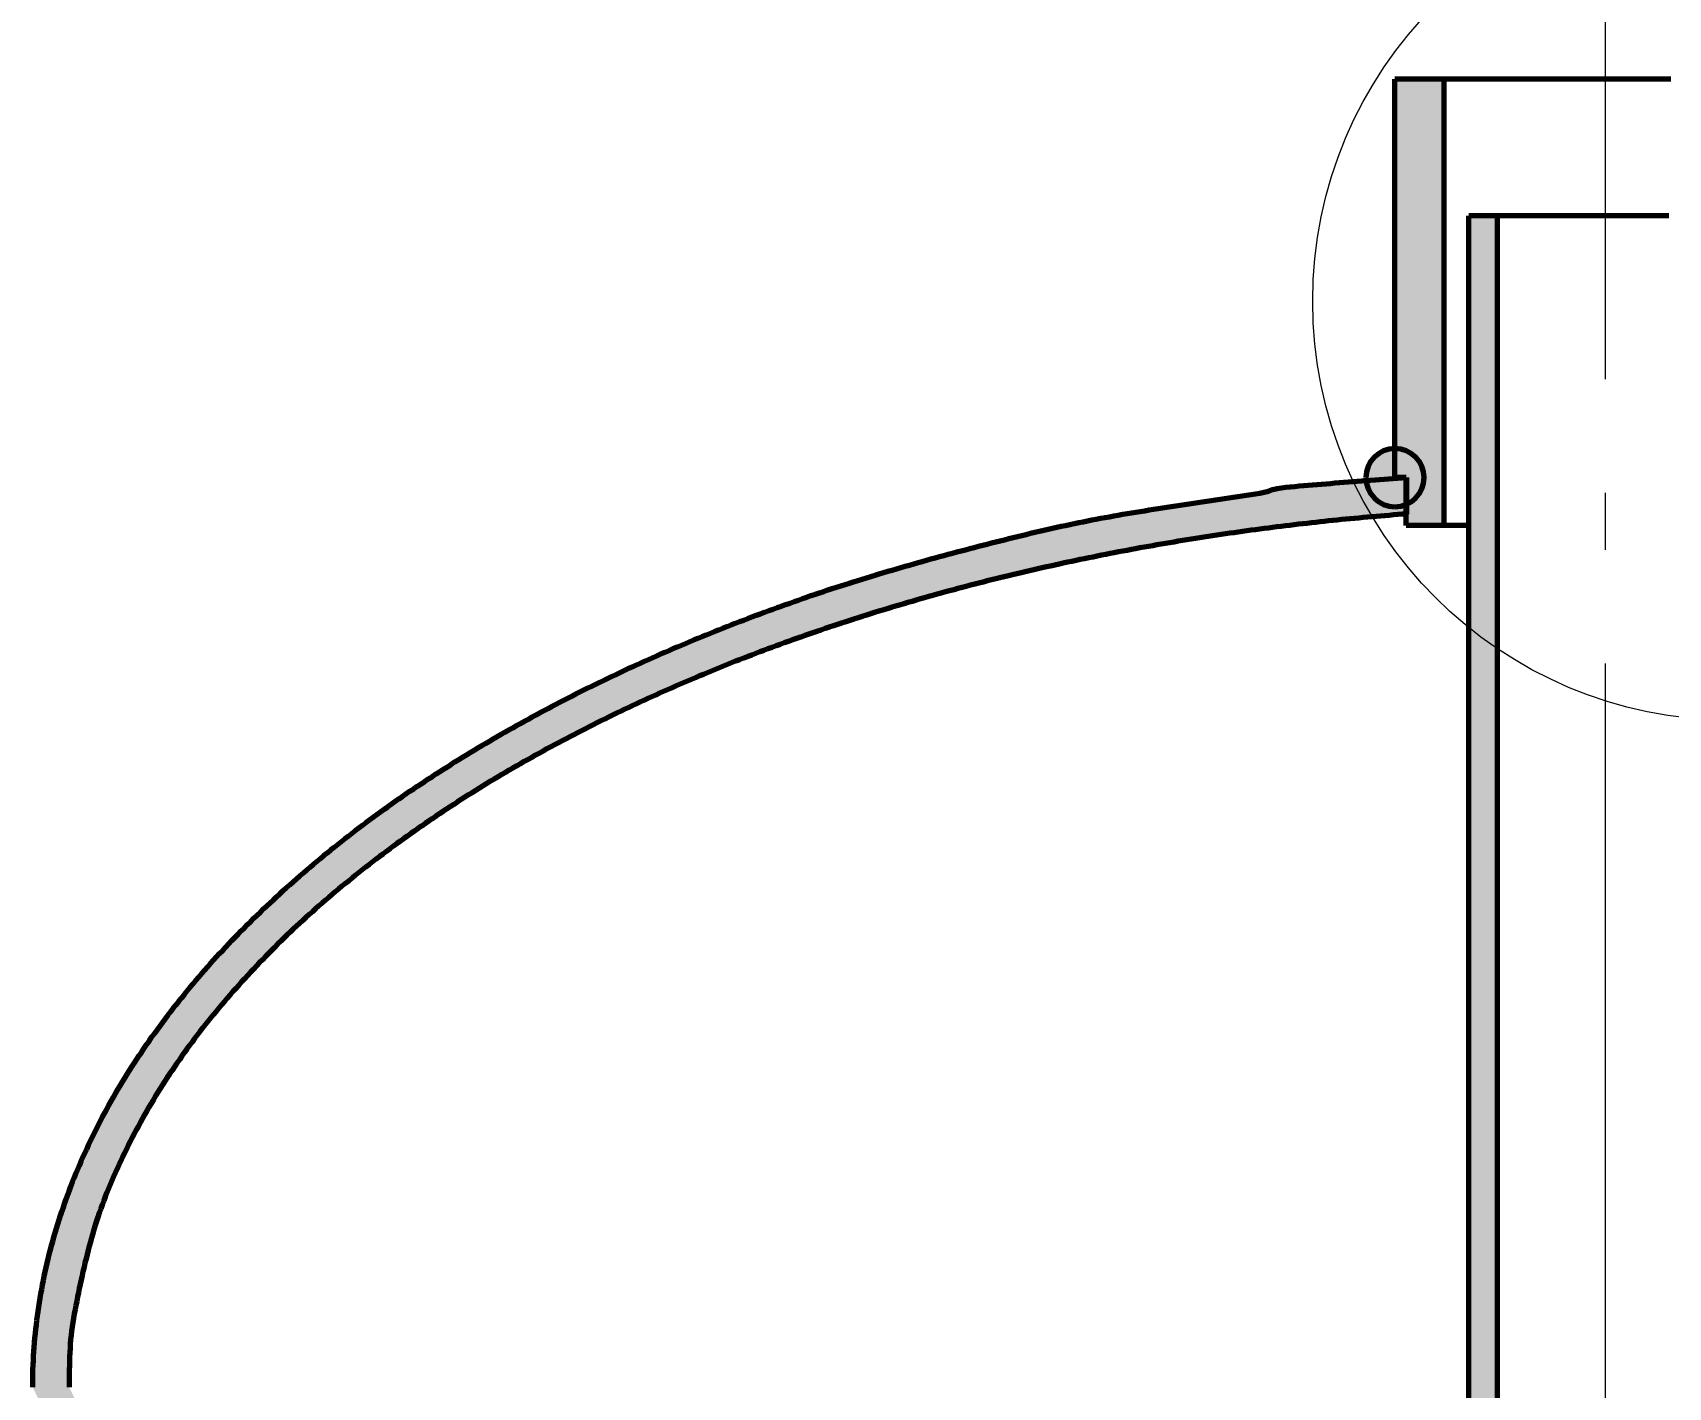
# Model space of a CAD drawing. Header units: millimetres. Extents: x 0 to 2208, y 0 to 420.
# Drawn here: x 562.35 to 591.11, y 254.14 to 277.95 of the extents above; entities that cross this region are included whole.
import ezdxf

# ---------------------------------------------------------------- set-up
doc = ezdxf.new("R2010")
doc.units = ezdxf.units.MM
doc.linetypes.add('IRAM-F-TRAZO-PUNTO', pattern=[20, 15, -2, 1, -2])
for name, color, linetype, lineweight in [('01-VISIBLE', 7, 'CONTINUOUS', 70), ('03-EJE', 1, 'IRAM-F-TRAZO-PUNTO', 18), ('04-COTA', 3, 'CONTINUOUS', 18), ('05-RAYADO', 8, 'CONTINUOUS', 18), ('08-FINA', 5, 'CONTINUOUS', 18)]:
    doc.layers.add(name, color=color, linetype=linetype, lineweight=lineweight)
doc.styles.add('ISO3098', font='isocpeur.ttf')
doc.dimstyles.new('FLAMA-IRAM', dxfattribs={"dimtxt": 3.5, "dimasz": 3.5, "dimexe": 2, "dimexo": 1.5, "dimgap": 1, "dimtad": 1, "dimdec": 1, "dimtxsty": 'ISO3098', "dimblk": 'IRAM_FLECHA', "dimblk1": 'IRAM_FLECHA', "dimblk2": 'IRAM_FLECHA', "dimcen": 2.5, "dimclrd": 256, "dimclre": 256, "dimclrt": 256, "dimazin": 3, "dimtfac": 1, "dimtmove": 0, "dimatfit": 3, "dimlwd": 18, "dimlwe": 18})

# ---------------------------------------------------------------- blocks, each defined once
blk = doc.blocks.new('IRAM_FLECHA')
blk.add_solid([(0, 0), (-1, 0.125), (-1, -0.125)])

msp = doc.modelspace()

# ---------------------------------------------------------------- hatches: boundary and pattern name
at = {"layer": '05-RAYADO'}
h = msp.add_hatch(color=7, dxfattribs=at)
h.dxf.hatch_style = 1
h.paths.add_polyline_path([(587.162, 269.294), (586.498, 269.294), (586.498, 270.135), (586.3, 270.135), (586.3, 277.135), (587.162, 277.135)])
h = msp.add_hatch(color=7, dxfattribs=at)
h.dxf.hatch_style = 1
h.paths.add_polyline_path([(588.1, 142.505), (587.6, 142.505), (587.6, 274.735), (588.1, 274.735)])
h = msp.add_hatch(color=7, dxfattribs=at)
h.dxf.hatch_style = 1
h.paths.add_polyline_path([(585.788, 270.135), (585.79, 270.175), (585.794, 270.215), (585.802, 270.255), (585.813, 270.293), (585.827, 270.331), (585.844, 270.368), (585.863, 270.403), (585.886, 270.436), (585.911, 270.468), (585.938, 270.497), (585.967, 270.524), (585.999, 270.549), (586.032, 270.572), (586.068, 270.591), (586.104, 270.608), (586.142, 270.622), (586.18, 270.633), (586.22, 270.641), (586.26, 270.646), (586.3, 270.647), (586.34, 270.646), (586.38, 270.641), (586.42, 270.633), (586.458, 270.622), (586.496, 270.608), (586.532, 270.591), (586.568, 270.572), (586.601, 270.549), (586.633, 270.524), (586.662, 270.497), (586.689, 270.468), (586.714, 270.436), (586.737, 270.403), (586.756, 270.368), (586.773, 270.331), (586.787, 270.293), (586.798, 270.255), (586.806, 270.215), (586.81, 270.175), (586.812, 270.135), (586.81, 270.095), (586.806, 270.055), (586.798, 270.016), (586.787, 269.977), (586.773, 269.939), (586.756, 269.903), (586.737, 269.868), (586.714, 269.834), (586.689, 269.803), (586.662, 269.773), (586.633, 269.746), (586.601, 269.721), (586.568, 269.699), (586.532, 269.679), (586.496, 269.662), (586.458, 269.648), (586.42, 269.637), (586.38, 269.629), (586.34, 269.625), (586.3, 269.623), (586.26, 269.625), (586.22, 269.629), (586.18, 269.637), (586.142, 269.648), (586.104, 269.662), (586.068, 269.679), (586.032, 269.699), (585.999, 269.721), (585.967, 269.746), (585.938, 269.773), (585.911, 269.803), (585.886, 269.834), (585.863, 269.868), (585.844, 269.903), (585.827, 269.939), (585.813, 269.977), (585.802, 270.016), (585.794, 270.055), (585.79, 270.095)])
h = msp.add_hatch(color=7, dxfattribs=at)
h.dxf.hatch_style = 1
h.paths.add_polyline_path([(563.63, 251.265), (562.99, 251.265), (562.99, 252.865), (562.35, 254.145), (562.35, 254.224), (562.351, 254.302), (562.353, 254.381), (562.355, 254.46), (562.358, 254.538), (562.362, 254.617), (562.366, 254.695), (562.371, 254.774), (562.377, 254.852), (562.383, 254.931), (562.39, 255.009), (562.397, 255.088), (562.405, 255.166), (562.414, 255.244), (562.424, 255.322), (562.434, 255.4), (562.445, 255.478), (562.456, 255.556), (562.468, 255.634), (562.481, 255.711), (562.494, 255.789), (562.508, 255.866), (562.523, 255.944), (562.538, 256.021), (562.554, 256.098), (562.57, 256.175), (562.587, 256.252), (562.605, 256.329), (562.623, 256.405), (562.642, 256.482), (562.662, 256.558), (562.682, 256.634), (562.702, 256.71), (562.724, 256.786), (562.745, 256.861), (562.768, 256.937), (562.791, 257.012), (562.814, 257.087), (562.839, 257.162), (562.863, 257.237), (562.889, 257.311), (562.914, 257.385), (562.941, 257.46), (562.968, 257.533), (562.995, 257.607), (563.023, 257.681), (563.052, 257.754), (563.081, 257.827), (563.111, 257.9), (563.141, 257.973), (563.172, 258.045), (563.203, 258.117), (563.234, 258.189), (563.267, 258.261), (563.299, 258.333), (563.333, 258.404), (563.366, 258.475), (563.401, 258.546), (563.435, 258.617), (563.47, 258.687), (563.506, 258.757), (563.542, 258.827), (563.579, 258.897), (563.616, 258.966), (563.653, 259.036), (563.691, 259.105), (563.73, 259.173), (563.769, 259.242), (563.808, 259.31), (563.847, 259.378), (563.888, 259.445), (563.928, 259.513), (563.969, 259.58), (564.011, 259.647), (564.052, 259.714), (564.095, 259.78), (564.137, 259.846), (564.18, 259.912), (564.224, 259.978), (564.267, 260.043), (564.312, 260.108), (564.356, 260.173), (564.401, 260.238), (564.446, 260.302), (564.492, 260.366), (564.538, 260.43), (564.585, 260.494), (564.631, 260.557), (564.679, 260.62), (564.726, 260.683), (564.774, 260.745), (564.822, 260.807), (564.871, 260.869), (564.919, 260.931), (564.969, 260.992), (565.018, 261.054), (565.068, 261.114), (565.118, 261.175), (565.169, 261.235), (565.219, 261.296), (565.27, 261.355), (565.322, 261.415), (565.374, 261.474), (565.426, 261.533), (565.478, 261.592), (565.53, 261.651), (565.583, 261.709), (565.636, 261.767), (565.69, 261.825), (565.744, 261.882), (565.798, 261.94), (565.852, 261.997), (565.906, 262.053), (565.961, 262.11), (566.016, 262.166), (566.072, 262.222), (566.127, 262.278), (566.183, 262.333), (566.239, 262.388), (566.295, 262.443), (566.352, 262.498), (566.409, 262.553), (566.466, 262.607), (566.523, 262.661), (566.581, 262.714), (566.638, 262.768), (566.696, 262.821), (566.755, 262.874), (566.813, 262.927), (566.872, 262.979), (566.931, 263.031), (566.99, 263.083), (567.049, 263.135), (567.109, 263.186), (567.169, 263.238), (567.228, 263.288), (567.289, 263.339), (567.349, 263.39), (567.41, 263.44), (567.47, 263.49), (567.531, 263.54), (567.592, 263.589), (567.654, 263.638), (567.715, 263.688), (567.777, 263.736), (567.839, 263.785), (567.901, 263.833), (567.963, 263.881), (568.026, 263.929), (568.089, 263.977), (568.151, 264.024), (568.214, 264.071), (568.277, 264.118), (568.341, 264.165), (568.404, 264.212), (568.468, 264.258), (568.532, 264.304), (568.596, 264.35), (568.66, 264.395), (568.724, 264.441), (568.789, 264.486), (568.853, 264.531), (568.918, 264.575), (568.983, 264.62), (569.048, 264.664), (569.113, 264.708), (569.179, 264.752), (569.244, 264.795), (569.31, 264.839), (569.376, 264.882), (569.442, 264.925), (569.508, 264.967), (569.574, 265.01), (569.641, 265.052), (569.707, 265.094), (569.774, 265.136), (569.841, 265.178), (569.908, 265.219), (569.975, 265.26), (570.042, 265.301), (570.109, 265.342), (570.176, 265.383), (570.244, 265.423), (570.312, 265.463), (570.38, 265.503), (570.447, 265.543), (570.515, 265.582), (570.584, 265.622), (570.652, 265.661), (570.72, 265.7), (570.789, 265.738), (570.857, 265.777), (570.926, 265.815), (570.995, 265.853), (571.064, 265.891), (571.133, 265.929), (571.202, 265.967), (571.272, 266.004), (571.341, 266.041), (571.41, 266.078), (571.48, 266.115), (571.55, 266.151), (571.619, 266.188), (571.689, 266.224), (571.759, 266.26), (571.829, 266.295), (571.9, 266.331), (571.97, 266.366), (572.04, 266.402), (572.111, 266.437), (572.181, 266.471), (572.252, 266.506), (572.323, 266.54), (572.394, 266.575), (572.465, 266.609), (572.536, 266.642), (572.607, 266.676), (572.678, 266.71), (572.749, 266.743), (572.821, 266.776), (572.892, 266.809), (572.964, 266.842), (573.036, 266.874), (573.107, 266.906), (573.179, 266.939), (573.251, 266.971), (573.323, 267.002), (573.395, 267.034), (573.467, 267.066), (573.539, 267.097), (573.612, 267.128), (573.684, 267.159), (573.756, 267.19), (573.829, 267.22), (573.902, 267.251), (573.974, 267.281), (574.047, 267.311), (574.12, 267.341), (574.193, 267.37), (574.266, 267.4), (574.339, 267.429), (574.412, 267.458), (574.485, 267.488), (574.558, 267.516), (574.631, 267.545), (574.705, 267.574), (574.778, 267.602), (574.852, 267.63), (574.925, 267.658), (574.999, 267.686), (575.072, 267.714), (575.146, 267.741), (575.22, 267.769), (575.294, 267.796), (575.367, 267.823), (575.441, 267.85), (575.515, 267.877), (575.59, 267.903), (575.664, 267.93), (575.738, 267.956), (575.812, 267.982), (575.886, 268.008), (575.961, 268.034), (576.035, 268.059), (576.11, 268.084), (576.184, 268.11), (576.259, 268.135), (576.334, 268.159), (576.408, 268.184), (576.483, 268.208), (576.558, 268.233), (576.633, 268.257), (576.708, 268.281), (576.783, 268.305), (576.858, 268.328), (576.933, 268.351), (577.008, 268.375), (577.084, 268.398), (577.159, 268.421), (577.234, 268.443), (577.31, 268.466), (577.385, 268.488), (577.461, 268.51), (577.536, 268.532), (577.612, 268.554), (577.687, 268.576), (577.763, 268.598), (577.839, 268.619), (577.915, 268.641), (577.99, 268.662), (578.066, 268.683), (578.142, 268.704), (578.218, 268.725), (578.294, 268.745), (578.37, 268.766), (578.446, 268.786), (578.522, 268.807), (578.598, 268.827), (578.674, 268.847), (578.75, 268.867), (578.826, 268.887), (578.902, 268.907), (578.978, 268.927), (579.055, 268.946), (579.131, 268.966), (579.207, 268.985), (579.283, 269.005), (579.36, 269.024), (579.436, 269.043), (579.512, 269.062), (579.589, 269.081), (579.665, 269.1), (579.742, 269.119), (579.818, 269.137), (579.895, 269.156), (579.971, 269.174), (580.048, 269.192), (580.124, 269.21), (580.201, 269.227), (580.278, 269.244), (580.355, 269.261), (580.432, 269.278), (580.509, 269.295), (580.586, 269.311), (580.663, 269.327), (580.74, 269.343), (580.817, 269.359), (580.894, 269.374), (580.971, 269.389), (581.048, 269.404), (581.126, 269.419), (581.203, 269.433), (581.281, 269.447), (581.358, 269.461), (581.436, 269.475), (581.513, 269.489), (581.591, 269.502), (581.668, 269.515), (581.746, 269.528), (581.823, 269.541), (581.901, 269.553), (581.979, 269.566), (582.057, 269.578), (582.134, 269.59), (582.212, 269.602), (582.29, 269.614), (582.368, 269.626), (582.446, 269.638), (582.523, 269.649), (582.601, 269.661), (582.679, 269.673), (582.757, 269.684), (582.835, 269.696), (582.913, 269.707), (582.99, 269.719), (583.068, 269.73), (583.146, 269.742), (583.224, 269.753), (583.302, 269.765), (583.38, 269.776), (583.457, 269.788), (583.535, 269.8), (583.613, 269.812), (583.691, 269.824), (583.769, 269.836), (583.846, 269.849), (583.924, 269.862), (584.001, 269.877), (584.078, 269.895), (584.15, 269.927), (584.226, 269.945), (584.304, 269.955), (584.382, 269.964), (584.46, 269.972), (584.539, 269.98), (584.617, 269.987), (584.696, 269.994), (584.774, 270.001), (584.852, 270.008), (584.931, 270.014), (585.009, 270.021), (585.088, 270.027), (585.166, 270.033), (585.245, 270.04), (585.323, 270.046), (585.401, 270.052), (585.48, 270.058), (585.558, 270.064), (585.637, 270.07), (585.715, 270.076), (585.794, 270.082), (585.872, 270.088), (585.951, 270.094), (586.029, 270.1), (586.108, 270.106), (586.186, 270.112), (586.265, 270.118), (586.343, 270.123), (586.422, 270.129), (586.5, 270.135), (586.5, 269.494), (586.424, 269.489), (586.348, 269.483), (586.272, 269.477), (586.196, 269.471), (586.12, 269.464), (586.044, 269.458), (585.968, 269.451), (585.892, 269.445), (585.816, 269.438), (585.74, 269.431), (585.665, 269.424), (585.589, 269.417), (585.513, 269.41), (585.437, 269.402), (585.361, 269.395), (585.285, 269.387), (585.209, 269.379), (585.134, 269.372), (585.058, 269.364), (584.982, 269.355), (584.906, 269.347), (584.831, 269.339), (584.755, 269.33), (584.679, 269.321), (584.603, 269.313), (584.528, 269.304), (584.452, 269.295), (584.376, 269.286), (584.301, 269.276), (584.225, 269.267), (584.149, 269.257), (584.074, 269.248), (583.998, 269.238), (583.923, 269.228), (583.847, 269.218), (583.772, 269.208), (583.696, 269.197), (583.621, 269.187), (583.545, 269.176), (583.47, 269.166), (583.394, 269.155), (583.319, 269.144), (583.243, 269.133), (583.168, 269.121), (583.093, 269.11), (583.017, 269.099), (582.942, 269.087), (582.867, 269.075), (582.791, 269.063), (582.716, 269.051), (582.641, 269.039), (582.566, 269.027), (582.49, 269.015), (582.415, 269.002), (582.34, 268.989), (582.265, 268.976), (582.19, 268.964), (582.115, 268.95), (582.04, 268.937), (581.965, 268.924), (581.89, 268.91), (581.815, 268.897), (581.74, 268.883), (581.665, 268.869), (581.59, 268.855), (581.515, 268.841), (581.44, 268.827), (581.365, 268.813), (581.29, 268.798), (581.216, 268.783), (581.141, 268.768), (581.066, 268.754), (580.991, 268.738), (580.917, 268.723), (580.842, 268.708), (580.767, 268.692), (580.693, 268.677), (580.618, 268.661), (580.544, 268.645), (580.469, 268.629), (580.395, 268.613), (580.32, 268.597), (580.246, 268.58), (580.172, 268.564), (580.097, 268.547), (580.023, 268.53), (579.949, 268.513), (579.874, 268.496), (579.8, 268.479), (579.726, 268.461), (579.652, 268.444), (579.578, 268.426), (579.503, 268.408), (579.429, 268.39), (579.355, 268.372), (579.281, 268.354), (579.207, 268.335), (579.133, 268.317), (579.06, 268.298), (578.986, 268.279), (578.912, 268.26), (578.838, 268.241), (578.764, 268.222), (578.691, 268.203), (578.617, 268.183), (578.543, 268.163), (578.47, 268.143), (578.396, 268.124), (578.323, 268.103), (578.249, 268.083), (578.176, 268.063), (578.102, 268.042), (578.029, 268.021), (577.956, 268.001), (577.883, 267.98), (577.809, 267.958), (577.736, 267.937), (577.663, 267.916), (577.59, 267.894), (577.517, 267.872), (577.444, 267.85), (577.371, 267.828), (577.298, 267.806), (577.225, 267.784), (577.152, 267.761), (577.079, 267.739), (577.007, 267.716), (576.934, 267.693), (576.861, 267.67), (576.789, 267.647), (576.716, 267.623), (576.644, 267.6), (576.571, 267.576), (576.499, 267.552), (576.427, 267.528), (576.354, 267.504), (576.282, 267.48), (576.21, 267.455), (576.138, 267.431), (576.066, 267.406), (575.994, 267.381), (575.922, 267.356), (575.85, 267.331), (575.778, 267.305), (575.706, 267.28), (575.634, 267.254), (575.563, 267.228), (575.491, 267.202), (575.42, 267.176), (575.348, 267.149), (575.277, 267.123), (575.205, 267.096), (575.134, 267.069), (575.063, 267.042), (574.991, 267.015), (574.92, 266.988), (574.849, 266.96), (574.778, 266.932), (574.707, 266.905), (574.636, 266.877), (574.566, 266.848), (574.495, 266.82), (574.424, 266.792), (574.354, 266.763), (574.283, 266.734), (574.212, 266.705), (574.142, 266.676), (574.072, 266.647), (574.001, 266.617), (573.931, 266.587), (573.861, 266.558), (573.791, 266.528), (573.721, 266.497), (573.651, 266.467), (573.581, 266.436), (573.512, 266.406), (573.442, 266.375), (573.372, 266.344), (573.303, 266.313), (573.233, 266.281), (573.164, 266.25), (573.095, 266.218), (573.025, 266.186), (572.956, 266.154), (572.887, 266.122), (572.818, 266.089), (572.75, 266.056), (572.681, 266.024), (572.612, 265.991), (572.543, 265.957), (572.475, 265.924), (572.406, 265.89), (572.338, 265.857), (572.27, 265.823), (572.202, 265.789), (572.134, 265.754), (572.066, 265.72), (571.998, 265.685), (571.93, 265.65), (571.862, 265.615), (571.795, 265.58), (571.727, 265.545), (571.66, 265.509), (571.593, 265.473), (571.525, 265.437), (571.458, 265.401), (571.391, 265.365), (571.324, 265.328), (571.258, 265.291), (571.191, 265.255), (571.124, 265.217), (571.058, 265.18), (570.992, 265.143), (570.925, 265.105), (570.859, 265.067), (570.793, 265.029), (570.727, 264.99), (570.662, 264.952), (570.596, 264.913), (570.531, 264.874), (570.465, 264.835), (570.4, 264.796), (570.335, 264.756), (570.27, 264.717), (570.205, 264.677), (570.14, 264.637), (570.075, 264.596), (570.011, 264.556), (569.946, 264.515), (569.882, 264.474), (569.818, 264.433), (569.754, 264.391), (569.69, 264.35), (569.626, 264.308), (569.563, 264.266), (569.499, 264.224), (569.436, 264.181), (569.373, 264.139), (569.31, 264.096), (569.247, 264.053), (569.184, 264.009), (569.122, 263.966), (569.059, 263.922), (568.997, 263.878), (568.935, 263.834), (568.873, 263.789), (568.811, 263.745), (568.75, 263.7), (568.688, 263.655), (568.627, 263.61), (568.566, 263.564), (568.505, 263.518), (568.444, 263.472), (568.383, 263.426), (568.323, 263.38), (568.263, 263.333), (568.202, 263.286), (568.143, 263.239), (568.083, 263.192), (568.023, 263.144), (567.964, 263.096), (567.905, 263.048), (567.846, 263), (567.787, 262.952), (567.728, 262.903), (567.67, 262.854), (567.612, 262.805), (567.554, 262.755), (567.496, 262.706), (567.438, 262.656), (567.381, 262.605), (567.324, 262.555), (567.267, 262.504), (567.21, 262.453), (567.154, 262.402), (567.097, 262.351), (567.041, 262.299), (566.985, 262.247), (566.93, 262.195), (566.875, 262.143), (566.819, 262.09), (566.764, 262.037), (566.71, 261.984), (566.655, 261.931), (566.601, 261.877), (566.547, 261.823), (566.494, 261.769), (566.44, 261.715), (566.387, 261.66), (566.334, 261.606), (566.282, 261.55), (566.229, 261.495), (566.177, 261.439), (566.125, 261.384), (566.074, 261.327), (566.022, 261.271), (565.971, 261.214), (565.921, 261.157), (565.87, 261.1), (565.82, 261.043), (565.77, 260.985), (565.721, 260.927), (565.671, 260.869), (565.622, 260.811), (565.574, 260.752), (565.525, 260.693), (565.477, 260.634), (565.43, 260.575), (565.382, 260.515), (565.335, 260.455), (565.289, 260.395), (565.242, 260.334), (565.196, 260.273), (565.151, 260.212), (565.105, 260.151), (565.06, 260.09), (565.016, 260.028), (564.972, 259.966), (564.928, 259.903), (564.884, 259.841), (564.841, 259.778), (564.799, 259.715), (564.756, 259.651), (564.715, 259.587), (564.673, 259.524), (564.632, 259.459), (564.591, 259.395), (564.551, 259.33), (564.511, 259.265), (564.472, 259.2), (564.433, 259.134), (564.394, 259.069), (564.356, 259.003), (564.318, 258.936), (564.281, 258.87), (564.244, 258.803), (564.207, 258.737), (564.171, 258.669), (564.136, 258.602), (564.1, 258.535), (564.065, 258.467), (564.031, 258.399), (563.997, 258.331), (563.963, 258.262), (563.93, 258.194), (563.897, 258.125), (563.865, 258.056), (563.833, 257.987), (563.801, 257.917), (563.771, 257.848), (563.74, 257.778), (563.711, 257.707), (563.682, 257.637), (563.653, 257.566), (563.626, 257.495), (563.598, 257.424), (563.572, 257.353), (563.546, 257.281), (563.521, 257.209), (563.496, 257.137), (563.473, 257.064), (563.45, 256.992), (563.427, 256.919), (563.405, 256.846), (563.384, 256.773), (563.364, 256.699), (563.344, 256.626), (563.325, 256.552), (563.306, 256.478), (563.287, 256.404), (563.269, 256.33), (563.252, 256.256), (563.234, 256.182), (563.218, 256.107), (563.201, 256.033), (563.185, 255.958), (563.169, 255.884), (563.154, 255.809), (563.138, 255.735), (563.123, 255.66), (563.109, 255.585), (563.094, 255.51), (563.08, 255.435), (563.067, 255.36), (563.054, 255.285), (563.043, 255.21), (563.033, 255.134), (563.024, 255.058), (563.017, 254.983), (563.011, 254.907), (563.006, 254.83), (563.002, 254.754), (562.998, 254.678), (562.996, 254.602), (562.994, 254.526), (562.992, 254.45), (562.991, 254.373), (562.991, 254.297), (562.99, 254.221), (562.99, 254.145), (563.63, 252.865)])

# ---------------------------------------------------------------- linework, layer by layer
at = {"layer": '01-VISIBLE'}
for p, q in [((587.162, 277.135), (586.3, 277.135)), ((586.3, 270.135), (586.3, 277.135)), ((587.162, 269.294), (587.162, 277.135)), ((587.6, 142.505), (587.6, 274.735)), ((588.1, 274.735), (587.6, 274.735)), ((588.1, 142.505), (588.1, 274.735)), ((586.498, 270.135), (586.3, 270.135)), ((586.498, 269.294), (586.498, 270.135)), ((586.5, 270.135), (586.5, 269.494)), ((587.162, 269.294), (586.498, 269.294))]:
    msp.add_line(p, q, dxfattribs=at)
for points in [[(591.147, 277.135), (591.087, 277.135), (591.026, 277.135), (590.966, 277.135), (590.906, 277.135), (590.845, 277.135), (590.785, 277.135), (590.724, 277.135), (590.664, 277.135), (590.604, 277.135), (590.543, 277.135), (590.483, 277.135), (590.423, 277.135), (590.362, 277.135), (590.302, 277.135), (590.241, 277.135), (590.181, 277.135), (590.121, 277.135), (590.06, 277.135), (590, 277.135), (589.94, 277.135), (589.879, 277.135), (589.819, 277.135), (589.759, 277.135), (589.698, 277.135), (589.638, 277.135), (589.577, 277.135), (589.517, 277.135), (589.457, 277.135), (589.396, 277.135), (589.336, 277.135), (589.276, 277.135), (589.215, 277.135), (589.155, 277.135), (589.094, 277.135), (589.034, 277.135), (588.974, 277.135), (588.913, 277.135), (588.853, 277.135), (588.793, 277.135), (588.732, 277.135), (588.672, 277.135), (588.611, 277.135), (588.551, 277.135), (588.491, 277.135), (588.43, 277.135), (588.37, 277.135), (588.31, 277.135), (588.249, 277.135), (588.189, 277.135), (588.128, 277.135), (588.068, 277.135), (588.008, 277.135), (587.947, 277.135), (587.887, 277.135), (587.827, 277.135), (587.766, 277.135), (587.706, 277.135), (587.645, 277.135), (587.585, 277.135), (587.525, 277.135), (587.464, 277.135), (587.404, 277.135), (587.344, 277.135), (587.283, 277.135), (587.223, 277.135), (587.162, 277.135)], [(591.116, 274.735), (591.056, 274.735), (590.995, 274.735), (590.935, 274.735), (590.875, 274.735), (590.814, 274.735), (590.754, 274.735), (590.694, 274.735), (590.633, 274.735), (590.573, 274.735), (590.513, 274.735), (590.452, 274.735), (590.392, 274.735), (590.332, 274.735), (590.271, 274.735), (590.211, 274.735), (590.151, 274.735), (590.09, 274.735), (590.03, 274.735), (589.97, 274.735), (589.91, 274.735), (589.849, 274.735), (589.789, 274.735), (589.729, 274.735), (589.668, 274.735), (589.608, 274.735), (589.548, 274.735), (589.487, 274.735), (589.427, 274.735), (589.367, 274.735), (589.306, 274.735), (589.246, 274.735), (589.186, 274.735), (589.125, 274.735), (589.065, 274.735), (589.005, 274.735), (588.944, 274.735), (588.884, 274.735), (588.824, 274.735), (588.763, 274.735), (588.703, 274.735), (588.643, 274.735), (588.583, 274.735), (588.522, 274.735), (588.462, 274.735), (588.402, 274.735), (588.341, 274.735), (588.281, 274.735), (588.221, 274.735), (588.16, 274.735), (588.1, 274.735)], [(562.35, 254.145), (562.35, 254.224), (562.351, 254.302), (562.353, 254.381), (562.355, 254.46), (562.358, 254.538), (562.362, 254.617), (562.366, 254.695), (562.371, 254.774), (562.377, 254.852), (562.383, 254.931), (562.39, 255.009), (562.397, 255.088), (562.405, 255.166), (562.414, 255.244), (562.424, 255.322), (562.434, 255.4), (562.445, 255.478), (562.456, 255.556), (562.468, 255.634), (562.481, 255.711), (562.494, 255.789), (562.508, 255.866), (562.523, 255.944), (562.538, 256.021), (562.554, 256.098), (562.57, 256.175), (562.587, 256.252), (562.605, 256.329), (562.623, 256.405), (562.642, 256.482), (562.662, 256.558), (562.682, 256.634), (562.702, 256.71), (562.724, 256.786), (562.745, 256.861), (562.768, 256.937), (562.791, 257.012), (562.814, 257.087), (562.839, 257.162), (562.863, 257.237), (562.889, 257.311), (562.914, 257.385), (562.941, 257.46), (562.968, 257.533), (562.995, 257.607), (563.023, 257.681), (563.052, 257.754), (563.081, 257.827), (563.111, 257.9), (563.141, 257.973), (563.172, 258.045), (563.203, 258.117), (563.234, 258.189), (563.267, 258.261), (563.299, 258.333), (563.333, 258.404), (563.366, 258.475), (563.401, 258.546), (563.435, 258.617), (563.47, 258.687), (563.506, 258.757), (563.542, 258.827), (563.579, 258.897), (563.616, 258.966), (563.653, 259.036), (563.691, 259.105), (563.73, 259.173), (563.769, 259.242), (563.808, 259.31), (563.847, 259.378), (563.888, 259.445), (563.928, 259.513), (563.969, 259.58), (564.011, 259.647), (564.052, 259.714), (564.095, 259.78), (564.137, 259.846), (564.18, 259.912), (564.224, 259.978), (564.267, 260.043), (564.312, 260.108), (564.356, 260.173), (564.401, 260.238), (564.446, 260.302), (564.492, 260.366), (564.538, 260.43), (564.585, 260.494), (564.631, 260.557), (564.679, 260.62), (564.726, 260.683), (564.774, 260.745), (564.822, 260.807), (564.871, 260.869), (564.919, 260.931), (564.969, 260.992), (565.018, 261.054), (565.068, 261.114), (565.118, 261.175), (565.169, 261.235), (565.219, 261.296), (565.27, 261.355), (565.322, 261.415), (565.374, 261.474), (565.426, 261.533), (565.478, 261.592), (565.53, 261.651), (565.583, 261.709), (565.636, 261.767), (565.69, 261.825), (565.744, 261.882), (565.798, 261.94), (565.852, 261.997), (565.906, 262.053), (565.961, 262.11), (566.016, 262.166), (566.072, 262.222), (566.127, 262.278), (566.183, 262.333), (566.239, 262.388), (566.295, 262.443), (566.352, 262.498), (566.409, 262.553), (566.466, 262.607), (566.523, 262.661), (566.581, 262.714), (566.638, 262.768), (566.696, 262.821), (566.755, 262.874), (566.813, 262.927), (566.872, 262.979), (566.931, 263.031), (566.99, 263.083), (567.049, 263.135), (567.109, 263.186), (567.169, 263.238), (567.228, 263.288), (567.289, 263.339), (567.349, 263.39), (567.41, 263.44), (567.47, 263.49), (567.531, 263.54), (567.592, 263.589), (567.654, 263.638), (567.715, 263.688), (567.777, 263.736), (567.839, 263.785), (567.901, 263.833), (567.963, 263.881), (568.026, 263.929), (568.089, 263.977), (568.151, 264.024), (568.214, 264.071), (568.277, 264.118), (568.341, 264.165), (568.404, 264.212), (568.468, 264.258), (568.532, 264.304), (568.596, 264.35), (568.66, 264.395), (568.724, 264.441), (568.789, 264.486), (568.853, 264.531), (568.918, 264.575), (568.983, 264.62), (569.048, 264.664), (569.113, 264.708), (569.179, 264.752), (569.244, 264.795), (569.31, 264.839), (569.376, 264.882), (569.442, 264.925), (569.508, 264.967), (569.574, 265.01), (569.641, 265.052), (569.707, 265.094), (569.774, 265.136), (569.841, 265.178), (569.908, 265.219), (569.975, 265.26), (570.042, 265.301), (570.109, 265.342), (570.176, 265.383), (570.244, 265.423), (570.312, 265.463), (570.38, 265.503), (570.447, 265.543), (570.515, 265.582), (570.584, 265.622), (570.652, 265.661), (570.72, 265.7), (570.789, 265.738), (570.857, 265.777), (570.926, 265.815), (570.995, 265.853), (571.064, 265.891), (571.133, 265.929), (571.202, 265.967), (571.272, 266.004), (571.341, 266.041), (571.41, 266.078), (571.48, 266.115), (571.55, 266.151), (571.619, 266.188), (571.689, 266.224), (571.759, 266.26), (571.829, 266.295), (571.9, 266.331), (571.97, 266.366), (572.04, 266.402), (572.111, 266.437), (572.181, 266.471), (572.252, 266.506), (572.323, 266.54), (572.394, 266.575), (572.465, 266.609), (572.536, 266.642), (572.607, 266.676), (572.678, 266.71), (572.749, 266.743), (572.821, 266.776), (572.892, 266.809), (572.964, 266.842), (573.036, 266.874), (573.107, 266.906), (573.179, 266.939), (573.251, 266.971), (573.323, 267.002), (573.395, 267.034), (573.467, 267.066), (573.539, 267.097), (573.612, 267.128), (573.684, 267.159), (573.756, 267.19), (573.829, 267.22), (573.902, 267.251), (573.974, 267.281), (574.047, 267.311), (574.12, 267.341), (574.193, 267.37), (574.266, 267.4), (574.339, 267.429), (574.412, 267.458), (574.485, 267.488), (574.558, 267.516), (574.631, 267.545), (574.705, 267.574), (574.778, 267.602), (574.852, 267.63), (574.925, 267.658), (574.999, 267.686), (575.072, 267.714), (575.146, 267.741), (575.22, 267.769), (575.294, 267.796), (575.367, 267.823), (575.441, 267.85), (575.515, 267.877), (575.59, 267.903), (575.664, 267.93), (575.738, 267.956), (575.812, 267.982), (575.886, 268.008), (575.961, 268.034), (576.035, 268.059), (576.11, 268.084), (576.184, 268.11), (576.259, 268.135), (576.334, 268.159), (576.408, 268.184), (576.483, 268.208), (576.558, 268.233), (576.633, 268.257), (576.708, 268.281), (576.783, 268.305), (576.858, 268.328), (576.933, 268.351), (577.008, 268.375), (577.084, 268.398), (577.159, 268.421), (577.234, 268.443), (577.31, 268.466), (577.385, 268.488), (577.461, 268.51), (577.536, 268.532), (577.612, 268.554), (577.687, 268.576), (577.763, 268.598), (577.839, 268.619), (577.915, 268.641), (577.99, 268.662), (578.066, 268.683), (578.142, 268.704), (578.218, 268.725), (578.294, 268.745), (578.37, 268.766), (578.446, 268.786), (578.522, 268.807), (578.598, 268.827), (578.674, 268.847), (578.75, 268.867), (578.826, 268.887), (578.902, 268.907), (578.978, 268.927), (579.055, 268.946), (579.131, 268.966), (579.207, 268.985), (579.283, 269.005), (579.36, 269.024), (579.436, 269.043), (579.512, 269.062), (579.589, 269.081), (579.665, 269.1), (579.742, 269.119), (579.818, 269.137), (579.895, 269.156), (579.971, 269.174), (580.048, 269.192), (580.124, 269.21), (580.201, 269.227), (580.278, 269.244), (580.355, 269.261), (580.432, 269.278), (580.509, 269.295), (580.586, 269.311), (580.663, 269.327), (580.74, 269.343), (580.817, 269.359), (580.894, 269.374), (580.971, 269.389), (581.048, 269.404), (581.126, 269.419), (581.203, 269.433), (581.281, 269.447), (581.358, 269.461), (581.436, 269.475), (581.513, 269.489), (581.591, 269.502), (581.668, 269.515), (581.746, 269.528), (581.823, 269.541), (581.901, 269.553), (581.979, 269.566), (582.057, 269.578), (582.134, 269.59), (582.212, 269.602), (582.29, 269.614), (582.368, 269.626), (582.446, 269.638), (582.523, 269.649), (582.601, 269.661), (582.679, 269.673), (582.757, 269.684), (582.835, 269.696), (582.913, 269.707), (582.99, 269.719), (583.068, 269.73), (583.146, 269.742), (583.224, 269.753), (583.302, 269.765), (583.38, 269.776), (583.457, 269.788), (583.535, 269.8), (583.613, 269.812), (583.691, 269.824), (583.769, 269.836), (583.846, 269.849), (583.924, 269.862), (584.001, 269.877), (584.078, 269.895), (584.15, 269.927), (584.226, 269.945), (584.304, 269.955), (584.382, 269.964), (584.46, 269.972), (584.539, 269.98), (584.617, 269.987), (584.696, 269.994), (584.774, 270.001), (584.852, 270.008), (584.931, 270.014), (585.009, 270.021), (585.088, 270.027), (585.166, 270.033), (585.245, 270.04), (585.323, 270.046), (585.401, 270.052), (585.48, 270.058), (585.558, 270.064), (585.637, 270.07), (585.715, 270.076), (585.794, 270.082), (585.872, 270.088), (585.951, 270.094), (586.029, 270.1), (586.108, 270.106), (586.186, 270.112), (586.265, 270.118), (586.343, 270.123), (586.422, 270.129), (586.5, 270.135)], [(586.5, 269.494), (586.424, 269.489), (586.348, 269.483), (586.272, 269.477), (586.196, 269.471), (586.12, 269.464), (586.044, 269.458), (585.968, 269.451), (585.892, 269.445), (585.816, 269.438), (585.74, 269.431), (585.665, 269.424), (585.589, 269.417), (585.513, 269.41), (585.437, 269.402), (585.361, 269.395), (585.285, 269.387), (585.209, 269.379), (585.134, 269.372), (585.058, 269.364), (584.982, 269.355), (584.906, 269.347), (584.831, 269.339), (584.755, 269.33), (584.679, 269.321), (584.603, 269.313), (584.528, 269.304), (584.452, 269.295), (584.376, 269.286), (584.301, 269.276), (584.225, 269.267), (584.149, 269.257), (584.074, 269.248), (583.998, 269.238), (583.923, 269.228), (583.847, 269.218), (583.772, 269.208), (583.696, 269.197), (583.621, 269.187), (583.545, 269.176), (583.47, 269.166), (583.394, 269.155), (583.319, 269.144), (583.243, 269.133), (583.168, 269.121), (583.093, 269.11), (583.017, 269.099), (582.942, 269.087), (582.867, 269.075), (582.791, 269.063), (582.716, 269.051), (582.641, 269.039), (582.566, 269.027), (582.49, 269.015), (582.415, 269.002), (582.34, 268.989), (582.265, 268.976), (582.19, 268.964), (582.115, 268.95), (582.04, 268.937), (581.965, 268.924), (581.89, 268.91), (581.815, 268.897), (581.74, 268.883), (581.665, 268.869), (581.59, 268.855), (581.515, 268.841), (581.44, 268.827), (581.365, 268.813), (581.29, 268.798), (581.216, 268.783), (581.141, 268.768), (581.066, 268.754), (580.991, 268.738), (580.917, 268.723), (580.842, 268.708), (580.767, 268.692), (580.693, 268.677), (580.618, 268.661), (580.544, 268.645), (580.469, 268.629), (580.395, 268.613), (580.32, 268.597), (580.246, 268.58), (580.172, 268.564), (580.097, 268.547), (580.023, 268.53), (579.949, 268.513), (579.874, 268.496), (579.8, 268.479), (579.726, 268.461), (579.652, 268.444), (579.578, 268.426), (579.503, 268.408), (579.429, 268.39), (579.355, 268.372), (579.281, 268.354), (579.207, 268.335), (579.133, 268.317), (579.06, 268.298), (578.986, 268.279), (578.912, 268.26), (578.838, 268.241), (578.764, 268.222), (578.691, 268.203), (578.617, 268.183), (578.543, 268.163), (578.47, 268.143), (578.396, 268.124), (578.323, 268.103), (578.249, 268.083), (578.176, 268.063), (578.102, 268.042), (578.029, 268.021), (577.956, 268.001), (577.883, 267.98), (577.809, 267.958), (577.736, 267.937), (577.663, 267.916), (577.59, 267.894), (577.517, 267.872), (577.444, 267.85), (577.371, 267.828), (577.298, 267.806), (577.225, 267.784), (577.152, 267.761), (577.079, 267.739), (577.007, 267.716), (576.934, 267.693), (576.861, 267.67), (576.789, 267.647), (576.716, 267.623), (576.644, 267.6), (576.571, 267.576), (576.499, 267.552), (576.427, 267.528), (576.354, 267.504), (576.282, 267.48), (576.21, 267.455), (576.138, 267.431), (576.066, 267.406), (575.994, 267.381), (575.922, 267.356), (575.85, 267.331), (575.778, 267.305), (575.706, 267.28), (575.634, 267.254), (575.563, 267.228), (575.491, 267.202), (575.42, 267.176), (575.348, 267.149), (575.277, 267.123), (575.205, 267.096), (575.134, 267.069), (575.063, 267.042), (574.991, 267.015), (574.92, 266.988), (574.849, 266.96), (574.778, 266.932), (574.707, 266.905), (574.636, 266.877), (574.566, 266.848), (574.495, 266.82), (574.424, 266.792), (574.354, 266.763), (574.283, 266.734), (574.212, 266.705), (574.142, 266.676), (574.072, 266.647), (574.001, 266.617), (573.931, 266.587), (573.861, 266.558), (573.791, 266.528), (573.721, 266.497), (573.651, 266.467), (573.581, 266.436), (573.512, 266.406), (573.442, 266.375), (573.372, 266.344), (573.303, 266.313), (573.233, 266.281), (573.164, 266.25), (573.095, 266.218), (573.025, 266.186), (572.956, 266.154), (572.887, 266.122), (572.818, 266.089), (572.75, 266.056), (572.681, 266.024), (572.612, 265.991), (572.543, 265.957), (572.475, 265.924), (572.406, 265.89), (572.338, 265.857), (572.27, 265.823), (572.202, 265.789), (572.134, 265.754), (572.066, 265.72), (571.998, 265.685), (571.93, 265.65), (571.862, 265.615), (571.795, 265.58), (571.727, 265.545), (571.66, 265.509), (571.593, 265.473), (571.525, 265.437), (571.458, 265.401), (571.391, 265.365), (571.324, 265.328), (571.258, 265.291), (571.191, 265.255), (571.124, 265.217), (571.058, 265.18), (570.992, 265.143), (570.925, 265.105), (570.859, 265.067), (570.793, 265.029), (570.727, 264.99), (570.662, 264.952), (570.596, 264.913), (570.531, 264.874), (570.465, 264.835), (570.4, 264.796), (570.335, 264.756), (570.27, 264.717), (570.205, 264.677), (570.14, 264.637), (570.075, 264.596), (570.011, 264.556), (569.946, 264.515), (569.882, 264.474), (569.818, 264.433), (569.754, 264.391), (569.69, 264.35), (569.626, 264.308), (569.563, 264.266), (569.499, 264.224), (569.436, 264.181), (569.373, 264.139), (569.31, 264.096), (569.247, 264.053), (569.184, 264.009), (569.122, 263.966), (569.059, 263.922), (568.997, 263.878), (568.935, 263.834), (568.873, 263.789), (568.811, 263.745), (568.75, 263.7), (568.688, 263.655), (568.627, 263.61), (568.566, 263.564), (568.505, 263.518), (568.444, 263.472), (568.383, 263.426), (568.323, 263.38), (568.263, 263.333), (568.202, 263.286), (568.143, 263.239), (568.083, 263.192), (568.023, 263.144), (567.964, 263.096), (567.905, 263.048), (567.846, 263), (567.787, 262.952), (567.728, 262.903), (567.67, 262.854), (567.612, 262.805), (567.554, 262.755), (567.496, 262.706), (567.438, 262.656), (567.381, 262.605), (567.324, 262.555), (567.267, 262.504), (567.21, 262.453), (567.154, 262.402), (567.097, 262.351), (567.041, 262.299), (566.985, 262.247), (566.93, 262.195), (566.875, 262.143), (566.819, 262.09), (566.764, 262.037), (566.71, 261.984), (566.655, 261.931), (566.601, 261.877), (566.547, 261.823), (566.494, 261.769), (566.44, 261.715), (566.387, 261.66), (566.334, 261.606), (566.282, 261.55), (566.229, 261.495), (566.177, 261.439), (566.125, 261.384), (566.074, 261.327), (566.022, 261.271), (565.971, 261.214), (565.921, 261.157), (565.87, 261.1), (565.82, 261.043), (565.77, 260.985), (565.721, 260.927), (565.671, 260.869), (565.622, 260.811), (565.574, 260.752), (565.525, 260.693), (565.477, 260.634), (565.43, 260.575), (565.382, 260.515), (565.335, 260.455), (565.289, 260.395), (565.242, 260.334), (565.196, 260.273), (565.151, 260.212), (565.105, 260.151), (565.06, 260.09), (565.016, 260.028), (564.972, 259.966), (564.928, 259.903), (564.884, 259.841), (564.841, 259.778), (564.799, 259.715), (564.756, 259.651), (564.715, 259.587), (564.673, 259.524), (564.632, 259.459), (564.591, 259.395), (564.551, 259.33), (564.511, 259.265), (564.472, 259.2), (564.433, 259.134), (564.394, 259.069), (564.356, 259.003), (564.318, 258.936), (564.281, 258.87), (564.244, 258.803), (564.207, 258.737), (564.171, 258.669), (564.136, 258.602), (564.1, 258.535), (564.065, 258.467), (564.031, 258.399), (563.997, 258.331), (563.963, 258.262), (563.93, 258.194), (563.897, 258.125), (563.865, 258.056), (563.833, 257.987), (563.801, 257.917), (563.771, 257.848), (563.74, 257.778), (563.711, 257.707), (563.682, 257.637), (563.653, 257.566), (563.626, 257.495), (563.598, 257.424), (563.572, 257.353), (563.546, 257.281), (563.521, 257.209), (563.496, 257.137), (563.473, 257.064), (563.45, 256.992), (563.427, 256.919), (563.405, 256.846), (563.384, 256.773), (563.364, 256.699), (563.344, 256.626), (563.325, 256.552), (563.306, 256.478), (563.287, 256.404), (563.269, 256.33), (563.252, 256.256), (563.234, 256.182), (563.218, 256.107), (563.201, 256.033), (563.185, 255.958), (563.169, 255.884), (563.154, 255.809), (563.138, 255.735), (563.123, 255.66), (563.109, 255.585), (563.094, 255.51), (563.08, 255.435), (563.067, 255.36), (563.054, 255.285), (563.043, 255.21), (563.033, 255.134), (563.024, 255.058), (563.017, 254.983), (563.011, 254.907), (563.006, 254.83), (563.002, 254.754), (562.998, 254.678), (562.996, 254.602), (562.994, 254.526), (562.992, 254.45), (562.991, 254.373), (562.991, 254.297), (562.99, 254.221), (562.99, 254.145)], [(587.6, 269.294), (587.537, 269.294), (587.475, 269.294), (587.412, 269.294), (587.35, 269.294), (587.287, 269.294), (587.225, 269.294), (587.162, 269.294)]]:
    msp.add_lwpolyline(points, dxfattribs=at)
for start, end in [(90, 180), (-90, 90), (180, -90)]:
    msp.add_arc((586.3, 270.135), 0.512, start, end, dxfattribs=at)
at = {"layer": '03-EJE'}
msp.add_line((590, 131.865), (590, 282.135), dxfattribs=at)
at = {"layer": '08-FINA'}
msp.add_circle((592.22, 273.235), 7.367, dxfattribs=at)

# ---------------------------------------------------------------- dimensions: what is measured, and where the dimension line sits
at = {"layer": '04-COTA'}
msp.add_linear_dim(base=(586.3, 282.135), p1=(586.3, 277.135), p2=(593.7, 277.135), dimstyle='FLAMA-IRAM', override={"dimlfac": 5, "dimpost": '%%c<>'}, dxfattribs=at).render()

doc.saveas('drawing.dxf')
